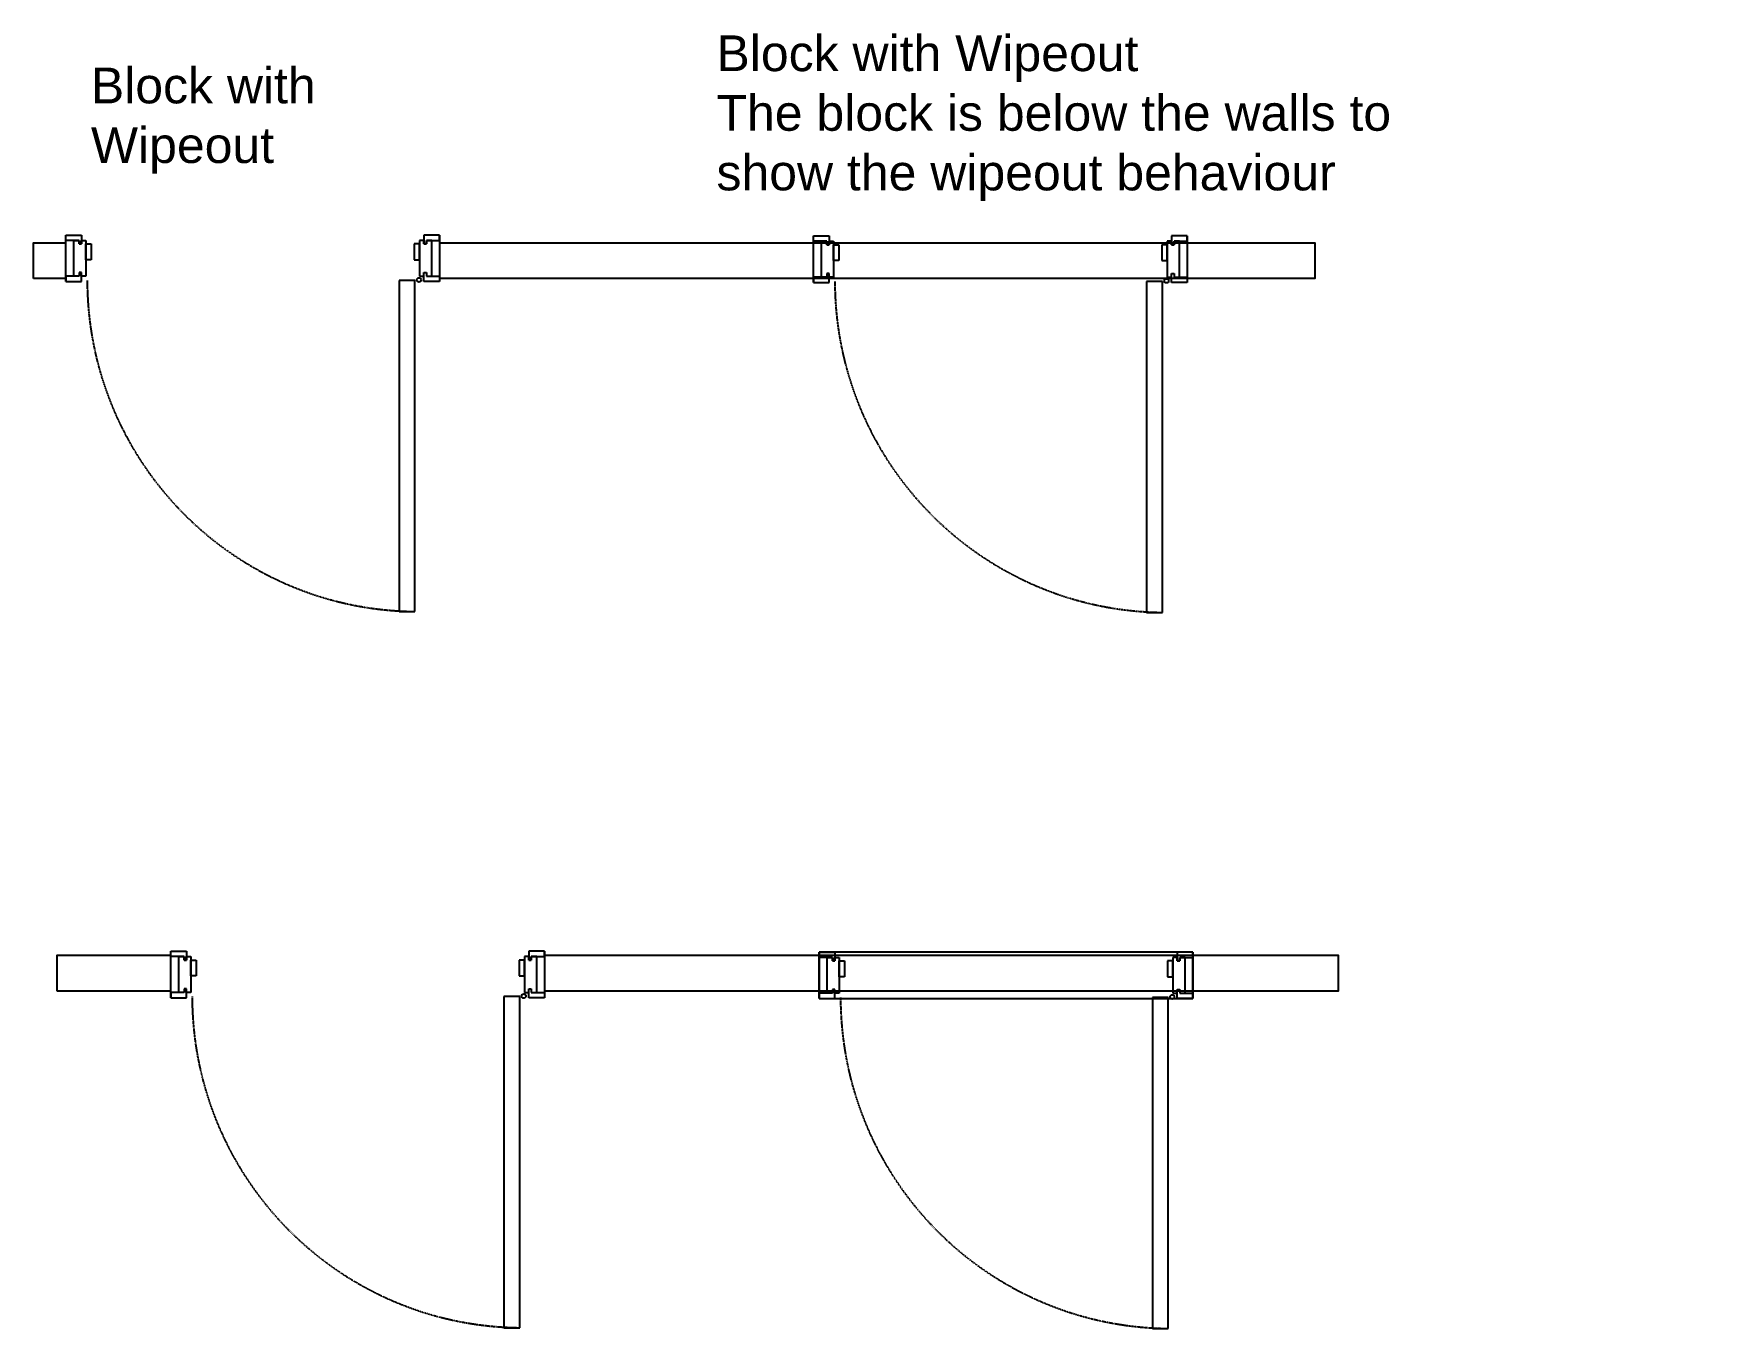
# Model space of a CAD drawing. Header units: inches. Extents: x 9384 to 14065, y 3722 to 7344.
import ezdxf

# ---------------------------------------------------------------- set-up
doc = ezdxf.new("R2010")
doc.units = ezdxf.units.IN
doc.header["$MEASUREMENT"] = 0
doc.set_wipeout_variables(frame=1)
doc.linetypes.add('1mm DASH', pattern=[4, 1, -1, 1, -1])
doc.layers.add('A.Wall_Internal', color=3, linetype='Continuous')
doc.styles.get("Standard").update_dxf_attribs({"font": 'arial.ttf'})

# ---------------------------------------------------------------- blocks, each defined once
blk = doc.blocks.new('wipeout_door')
at = {"color": 0, "linetype": 'ByBlock', "lineweight": -2}
blk.add_line((-113.5, -1053), (-69.5, -1053), dxfattribs=at)
at = {"lineweight": 0}
blk.add_wipeout([(-1045, -130), (0, -130), (0, 0), (-1045, 0)], dxfattribs=at)
for p, q in [((0, 0), (0, -130)), ((-1045, -130), (-1045, 0))]:
    blk.add_line(p, q)
at = {"color": 0, "linetype": 'ByBlock', "lineweight": -2}
for p, q in [((-1045, -15), (-1045, 0)), ((-1045, 0), (-1001, 0)), ((-1008, -15), (-1045, -15)), ((-1023, -115), (-1023, -15)), ((-1023, -15), (-1008, -15)), ((-1008, -25), (-1008, -15)), ((-1008, -15), (-1008, -25)), ((-1001, -25), (-1008, -25)), ((-1008, -25), (-1001, -25)), ((-1001, 0), (-1001, -15)), ((-1001, -15), (-1001, -25)), ((-1001, -25), (-1001, -15)), ((-1001, -15), (-989, -15)), ((-989, -15), (-989, -115)), ((-989, -25), (-974, -25)), ((-989, -69), (-989, -25)), ((-974, -25), (-974, -69)), ((-56, -25), (-71, -25)), ((-71, -25), (-71, -69)), ((-44, -15), (-56, -15)), ((-56, -15), (-56, -115)), ((-56, -69), (-56, -25)), ((0, 0), (-44, 0)), ((-44, 0), (-44, -15)), ((-44, -15), (-44, -25)), ((-44, -25), (-44, -15)), ((-44, -25), (-37, -25)), ((-37, -25), (-44, -25)), ((-37, -25), (-37, -15)), ((-37, -15), (0, -15)), ((-22, -15), (-37, -15)), ((-37, -15), (-37, -25)), ((-22, -115), (-22, -15)), ((0, -15), (0, 0)), ((-974, -69), (-989, -69)), ((-71, -69), (-56, -69)), ((-1008, -115), (-1045, -115)), ((-1045, -115), (-1045, -130)), ((-1045, -130), (-1001, -130)), ((-1008, -115), (-1023, -115)), ((-1008, -105), (-1008, -115)), ((-1001, -105), (-1008, -105)), ((-1001, -105), (-1008, -105)), ((-1008, -105), (-1008, -115)), ((-1001, -115), (-1001, -105)), ((-1001, -115), (-1001, -105)), ((-1001, -130), (-1001, -115)), ((-989, -115), (-1001, -115)), ((-113.5, -127), (-113.5, -1053)), ((-69.5, -127), (-113.5, -127)), ((-69.5, -1053), (-69.5, -127)), ((-56, -115), (-44, -115)), ((-44, -115), (-44, -105)), ((-44, -105), (-37, -105)), ((-44, -115), (-44, -105)), ((-44, -105), (-37, -105)), ((-44, -130), (-44, -115)), ((0, -130), (-44, -130)), ((-37, -105), (-37, -115)), ((-37, -105), (-37, -115)), ((-37, -115), (0, -115)), ((-37, -115), (-22, -115)), ((0, -115), (0, -130))]:
    blk.add_line(p, q, dxfattribs=at)
blk.add_circle((-58, -125.5), 6, dxfattribs=at)
at = {"color": 8, "linetype": '1mm DASH', "lineweight": -2}
blk.add_arc((-58, -125.5), 927.5, 180.0908, 269.2896, dxfattribs=at)

msp = doc.modelspace()

# ---------------------------------------------------------------- linework, layer by layer
for p, q in [((12626.1, 4774.8), (11581.1, 4774.8)), ((11581.1, 4774.8), (11581.1, 4644.8)), ((11581.1, 4644.8), (11581.1, 4774.8)), ((12626.1, 4644.8), (12626.1, 4774.8)), ((12626.1, 4774.8), (12626.1, 4644.8)), ((11581.1, 4644.8), (12626.1, 4644.8))]:
    msp.add_line(p, q)
at = {"color": 0, "linetype": 'ByBlock', "lineweight": -2}
for p, q in [((11581.1, 4759.8), (11581.1, 4774.8)), ((11581.1, 4774.8), (11625.1, 4774.8)), ((11618.1, 4759.8), (11581.1, 4759.8)), ((11603.1, 4659.8), (11603.1, 4759.8)), ((11603.1, 4759.8), (11618.1, 4759.8)), ((11618.1, 4749.8), (11618.1, 4759.8)), ((11618.1, 4759.8), (11618.1, 4749.8)), ((11625.1, 4749.8), (11618.1, 4749.8)), ((11618.1, 4749.8), (11625.1, 4749.8)), ((11625.1, 4774.8), (11625.1, 4759.8)), ((11625.1, 4759.8), (11625.1, 4749.8)), ((11625.1, 4749.8), (11625.1, 4759.8)), ((11625.1, 4759.8), (11637.1, 4759.8)), ((11637.1, 4759.8), (11637.1, 4659.8)), ((11637.1, 4749.8), (11652.1, 4749.8)), ((11637.1, 4705.8), (11637.1, 4749.8)), ((11652.1, 4749.8), (11652.1, 4705.8)), ((12570.1, 4749.8), (12555.1, 4749.8)), ((12555.1, 4749.8), (12555.1, 4705.8)), ((12582.1, 4759.8), (12570.1, 4759.8)), ((12570.1, 4759.8), (12570.1, 4659.8)), ((12570.1, 4705.8), (12570.1, 4749.8)), ((12626.1, 4774.8), (12582.1, 4774.8)), ((12582.1, 4774.8), (12582.1, 4759.8)), ((12582.1, 4759.8), (12582.1, 4749.8)), ((12582.1, 4749.8), (12582.1, 4759.8)), ((12582.1, 4749.8), (12589.1, 4749.8)), ((12589.1, 4749.8), (12582.1, 4749.8)), ((12589.1, 4749.8), (12589.1, 4759.8)), ((12589.1, 4759.8), (12626.1, 4759.8)), ((12604.1, 4759.8), (12589.1, 4759.8)), ((12589.1, 4759.8), (12589.1, 4749.8)), ((12604.1, 4659.8), (12604.1, 4759.8)), ((12626.1, 4759.8), (12626.1, 4774.8)), ((11652.1, 4705.8), (11637.1, 4705.8)), ((12555.1, 4705.8), (12570.1, 4705.8)), ((11618.1, 4659.8), (11581.1, 4659.8)), ((11581.1, 4659.8), (11581.1, 4644.8)), ((11581.1, 4644.8), (11625.1, 4644.8)), ((11618.1, 4659.8), (11603.1, 4659.8)), ((11618.1, 4669.8), (11618.1, 4659.8)), ((11625.1, 4669.8), (11618.1, 4669.8)), ((11625.1, 4669.8), (11618.1, 4669.8)), ((11618.1, 4669.8), (11618.1, 4659.8)), ((11625.1, 4659.8), (11625.1, 4669.8)), ((11625.1, 4659.8), (11625.1, 4669.8)), ((11625.1, 4644.8), (11625.1, 4659.8)), ((11637.1, 4659.8), (11625.1, 4659.8)), ((12512.6, 4647.8), (12512.6, 3721.8)), ((12556.6, 4647.8), (12512.6, 4647.8)), ((12556.6, 3721.8), (12556.6, 4647.8)), ((12570.1, 4659.8), (12582.1, 4659.8)), ((12582.1, 4659.8), (12582.1, 4669.8)), ((12582.1, 4669.8), (12589.1, 4669.8)), ((12582.1, 4659.8), (12582.1, 4669.8)), ((12582.1, 4669.8), (12589.1, 4669.8)), ((12582.1, 4644.8), (12582.1, 4659.8)), ((12626.1, 4644.8), (12582.1, 4644.8)), ((12589.1, 4669.8), (12589.1, 4659.8)), ((12589.1, 4669.8), (12589.1, 4659.8)), ((12589.1, 4659.8), (12626.1, 4659.8)), ((12589.1, 4659.8), (12604.1, 4659.8)), ((12626.1, 4659.8), (12626.1, 4644.8)), ((10699.3, 3724), (10743.3, 3724)), ((12512.6, 3721.8), (12556.6, 3721.8))]:
    msp.add_line(p, q, dxfattribs=at)
msp.add_circle((12568.1, 4649.3), 6, dxfattribs=at)
at = {"color": 8, "linetype": '1mm DASH', "lineweight": -2}
msp.add_arc((12568.1, 4649.3), 927.5, 180.0908, 269.2896, dxfattribs=at)
at = {"layer": 'A.Wall_Internal', "linetype": 'ByBlock', "lineweight": -2}
msp.add_lwpolyline([(9449.5, 4665.6), (9449.5, 4765.6), (13032.5, 4765.6), (13032.5, 4665.6)], close=True, dxfattribs=at)

# ---------------------------------------------------------------- block references
msp.add_blockref('wipeout_door', (12610.2, 6777.5))

# ---------------------------------------------------------------- texts
at = {"char_height": 100, "attachment_point": 1}
for s, width, insert in [('Block with Wipeout\\PThe block is below the walls to show the wipeout behaviour ', 2005.517, (11293.7, 7338.4)), ('Block with Wipeout', 920.786, (9544.2, 7248.3))]:
    msp.add_mtext_dynamic_manual_height_columns(s, width=width, gutter_width=1, heights=[0], dxfattribs=dict(at, insert=insert))

# ---------------------------------------------------------------- next in the draw order: linework, layer by layer
at = {"layer": 'A.Wall_Internal', "linetype": 'ByBlock', "lineweight": -2}
msp.add_lwpolyline([(9383.6, 6658.7), (9383.6, 6758.7), (12966.7, 6758.7), (12966.7, 6658.7)], close=True, dxfattribs=at)

# ---------------------------------------------------------------- next in the draw order: wipeouts: each hides what was drawn before it
at = {"lineweight": 0}
msp.add_wipeout([(9767.9, 4647), (10812.9, 4647), (10812.9, 4777), (9767.9, 4777)], dxfattribs=at)

# ---------------------------------------------------------------- next in the draw order: linework, layer by layer
for p, q in [((9767.9, 4647), (9767.9, 4777)), ((10812.9, 4777), (10812.9, 4647))]:
    msp.add_line(p, q)
at = {"color": 0, "linetype": 'ByBlock', "lineweight": -2}
for p, q in [((9767.9, 4762), (9767.9, 4777)), ((9767.9, 4777), (9811.9, 4777)), ((9811.9, 4777), (9811.9, 4762)), ((10812.9, 4777), (10768.9, 4777)), ((10768.9, 4777), (10768.9, 4762)), ((10812.9, 4762), (10812.9, 4777)), ((9804.9, 4762), (9767.9, 4762)), ((9789.9, 4662), (9789.9, 4762)), ((9789.9, 4762), (9804.9, 4762)), ((9804.9, 4752), (9804.9, 4762)), ((9804.9, 4762), (9804.9, 4752)), ((9811.9, 4752), (9804.9, 4752)), ((9804.9, 4752), (9811.9, 4752)), ((9811.9, 4762), (9811.9, 4752)), ((9811.9, 4752), (9811.9, 4762)), ((9811.9, 4762), (9823.9, 4762)), ((9823.9, 4762), (9823.9, 4662)), ((9823.9, 4752), (9838.9, 4752)), ((9823.9, 4708), (9823.9, 4752)), ((9838.9, 4752), (9838.9, 4708)), ((10756.9, 4752), (10741.9, 4752)), ((10741.9, 4752), (10741.9, 4708)), ((10768.9, 4762), (10756.9, 4762)), ((10756.9, 4762), (10756.9, 4662)), ((10756.9, 4708), (10756.9, 4752)), ((10768.9, 4762), (10768.9, 4752)), ((10768.9, 4752), (10768.9, 4762)), ((10768.9, 4752), (10775.9, 4752)), ((10775.9, 4752), (10768.9, 4752)), ((10775.9, 4752), (10775.9, 4762)), ((10775.9, 4762), (10812.9, 4762)), ((10790.9, 4762), (10775.9, 4762)), ((10775.9, 4762), (10775.9, 4752)), ((10790.9, 4662), (10790.9, 4762)), ((9838.9, 4708), (9823.9, 4708)), ((10741.9, 4708), (10756.9, 4708)), ((9804.9, 4662), (9767.9, 4662)), ((9767.9, 4662), (9767.9, 4647)), ((9767.9, 4647), (9811.9, 4647)), ((9804.9, 4662), (9789.9, 4662)), ((9804.9, 4672), (9804.9, 4662)), ((9811.9, 4672), (9804.9, 4672)), ((9811.9, 4672), (9804.9, 4672)), ((9804.9, 4672), (9804.9, 4662)), ((9811.9, 4662), (9811.9, 4672)), ((9811.9, 4662), (9811.9, 4672)), ((9811.9, 4647), (9811.9, 4662)), ((9823.9, 4662), (9811.9, 4662)), ((10699.3, 4650), (10699.3, 3724)), ((10743.3, 4650), (10699.3, 4650)), ((10743.3, 3724), (10743.3, 4650)), ((10756.9, 4662), (10768.9, 4662)), ((10768.9, 4662), (10768.9, 4672)), ((10768.9, 4672), (10775.9, 4672)), ((10768.9, 4662), (10768.9, 4672)), ((10768.9, 4672), (10775.9, 4672)), ((10768.9, 4647), (10768.9, 4662)), ((10812.9, 4647), (10768.9, 4647)), ((10775.9, 4672), (10775.9, 4662)), ((10775.9, 4672), (10775.9, 4662)), ((10775.9, 4662), (10812.9, 4662)), ((10775.9, 4662), (10790.9, 4662)), ((10812.9, 4662), (10812.9, 4647))]:
    msp.add_line(p, q, dxfattribs=at)
msp.add_circle((10754.8, 4651.5), 6, dxfattribs=at)
at = {"color": 8, "linetype": '1mm DASH', "lineweight": -2}
msp.add_arc((10754.8, 4651.5), 927.5, 180.0908, 269.2896, dxfattribs=at)

# ---------------------------------------------------------------- next in the draw order: block references
msp.add_blockref('wipeout_door', (10519.4, 6780))

doc.saveas('drawing.dxf')
